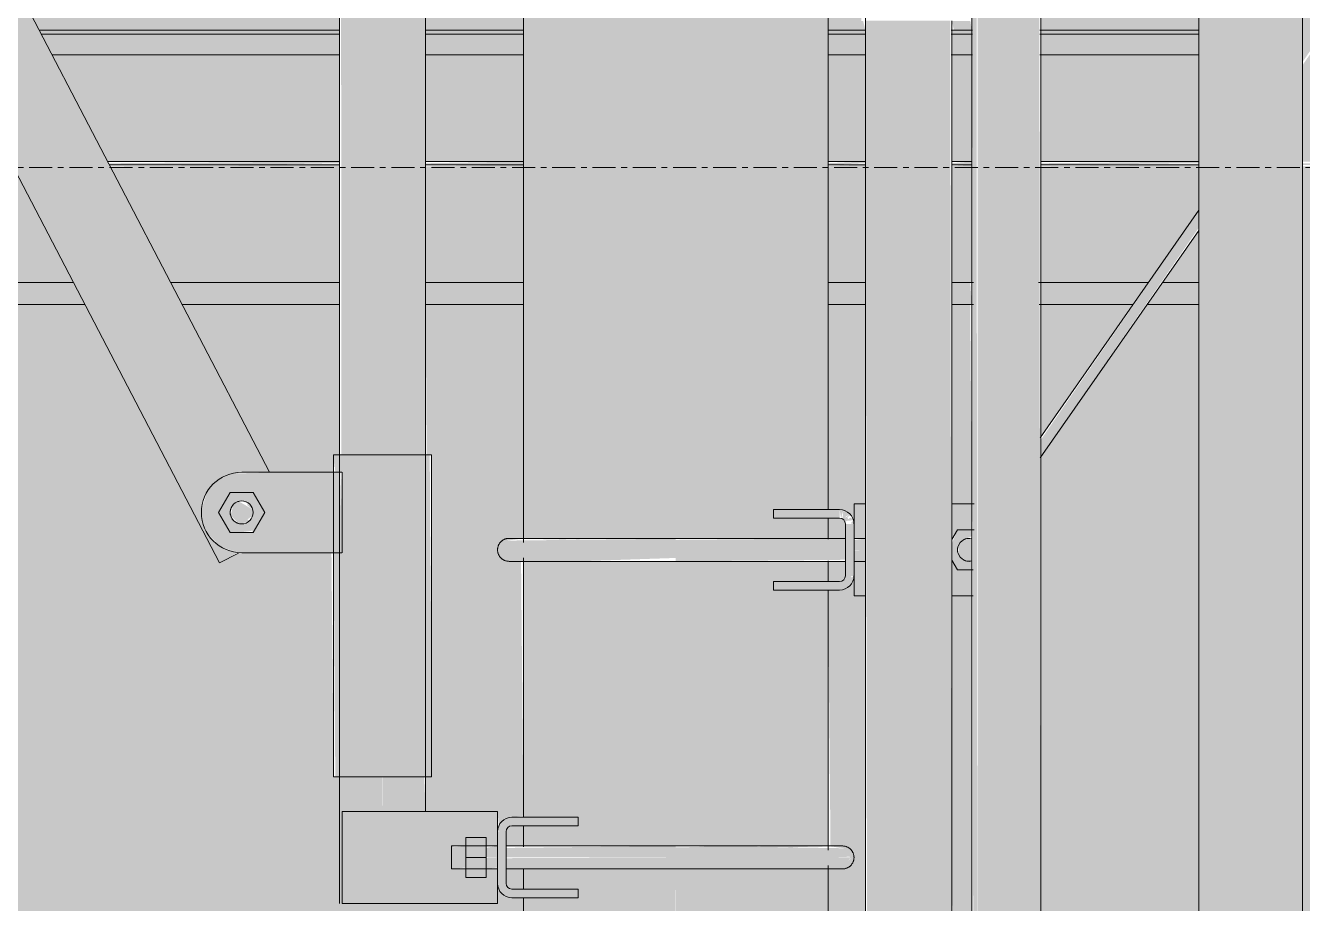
# Model space of a CAD drawing. Header units: inches. Extents: x -26493 to -10162, y -132 to 713.
# Drawn here: x -25833.15 to -25805.39, y 128 to 147.08 of the extents above; entities that cross this region are included whole.
import ezdxf

# ---------------------------------------------------------------- set-up
doc = ezdxf.new("R2010")
doc.units = ezdxf.units.IN
doc.header["$MEASUREMENT"] = 0
doc.linetypes.add('Grid Line 1_2_', pattern=[0.875, 0.5, -0.125, 0.125, -0.125])
for name, color, linetype, lineweight in [('A-DOOR', 31, 'Continuous', 13), ('A-FLOR-LEVL', 51, 'Continuous', 9), ('Q-SPCQ', 91, 'Continuous', 9), ('S-BEAM', 12, 'Continuous', 9)]:
    doc.layers.add(name, color=color, linetype=linetype, lineweight=lineweight)

# ---------------------------------------------------------------- blocks, each defined once
blk = doc.blocks.new('Girt_Z - 8_D-V19-Section 13')
at = {"layer": 'S-BEAM'}
h = blk.add_hatch(color=256, dxfattribs=at)
h.paths.add_polyline_path([(-25815.703, 146.898), (-25814.89, 146.898), (-25814.89, 146.982), (-25815.703, 146.982)], flags=0)
h.paths.add_polyline_path([(-25949.126, 146.898), (-25834.927, 146.898), (-25834.97, 146.982), (-25966.39, 146.982), (-25966.39, 146.898)], flags=0)
h.paths.add_polyline_path([(-25726.39, 146.898), (-25726.39, 146.982), (-25804.604, 146.982), (-25804.662, 146.898), (-25741.776, 146.898)], flags=0)
h.paths.add_polyline_path([(-25828.321, 146.898), (-25826.328, 146.898), (-25826.328, 146.982), (-25832.856, 146.982), (-25832.812, 146.898), (-25828.522, 146.898)], flags=0)
h.paths.add_polyline_path([(-25804.967, 146.898), (-25804.909, 146.982), (-25805.39, 146.982), (-25805.39, 146.898)], flags=0)
h.paths.add_polyline_path([(-25807.64, 146.898), (-25807.64, 146.982), (-25811.078, 146.982), (-25811.078, 146.898), (-25810.892, 146.898)], flags=0)
h.paths.add_polyline_path([(-25812.578, 146.898), (-25812.578, 146.982), (-25813.015, 146.982), (-25813.015, 146.898)], flags=0)
h.paths.add_polyline_path([(-25824.453, 146.898), (-25822.328, 146.898), (-25822.328, 146.982), (-25824.453, 146.982)], flags=0)
h = blk.add_hatch(color=256, dxfattribs=at)
h.paths.add_polyline_path([(-25726.39, 146.449), (-25726.39, 146.898), (-25804.662, 146.898), (-25804.976, 146.449), (-25741.776, 146.449)], flags=0)
h.paths.add_polyline_path([(-25966.39, 146.449), (-25834.693, 146.449), (-25834.927, 146.898), (-25966.39, 146.898)], flags=0)
h.paths.add_polyline_path([(-25828.321, 146.449), (-25826.328, 146.449), (-25826.328, 146.898), (-25832.812, 146.898), (-25832.578, 146.449), (-25828.522, 146.449)], flags=0)
h.paths.add_polyline_path([(-25824.453, 146.449), (-25822.328, 146.449), (-25822.328, 146.898), (-25824.453, 146.898), (-25824.453, 146.749)], flags=0)
h.paths.add_polyline_path([(-25805.39, 146.449), (-25805.281, 146.449), (-25804.967, 146.898), (-25805.39, 146.898), (-25805.39, 146.749)], flags=0)
h.paths.add_polyline_path([(-25807.64, 146.449), (-25807.64, 146.898), (-25811.078, 146.898), (-25811.078, 146.449), (-25810.892, 146.449)], flags=0)
h.paths.add_polyline_path([(-25815.703, 146.449), (-25814.89, 146.449), (-25814.89, 146.898), (-25815.703, 146.898), (-25815.703, 146.749)], flags=0)
h.paths.add_polyline_path([(-25813.015, 146.449), (-25812.578, 146.449), (-25812.578, 146.898), (-25813.015, 146.898), (-25813.015, 146.749)], flags=0)
h = blk.add_hatch(color=256, dxfattribs=at)
h.paths.add_polyline_path([(-25726.39, 144.129), (-25726.39, 146.449), (-25804.976, 146.449), (-25805.39, 145.856), (-25805.39, 144.129), (-25741.776, 144.129)], flags=0)
h.paths.add_polyline_path([(-25949.126, 144.129), (-25833.484, 144.129), (-25834.693, 146.449), (-25966.39, 146.449), (-25966.39, 144.129)], flags=0)
h.paths.add_polyline_path([(-25828.321, 144.129), (-25826.328, 144.129), (-25826.328, 146.449), (-25832.578, 146.449), (-25831.37, 144.129), (-25828.522, 144.129)], flags=0)
h.paths.add_polyline_path([(-25807.64, 144.129), (-25807.64, 146.449), (-25811.078, 146.449), (-25811.078, 144.129), (-25810.892, 144.129)], flags=0)
h.paths.add_polyline_path([(-25824.453, 144.129), (-25822.328, 144.129), (-25822.328, 146.449), (-25824.453, 146.449)], flags=0)
h.paths.add_polyline_path([(-25815.703, 144.129), (-25814.89, 144.129), (-25814.89, 146.449), (-25815.703, 146.449)], flags=0)
h.paths.add_polyline_path([(-25812.578, 144.129), (-25812.578, 146.449), (-25813.015, 146.449), (-25813.015, 144.129)], flags=0)
h.paths.add_polyline_path([(-25805.39, 146.292), (-25805.281, 146.449), (-25805.39, 146.449)], flags=0)
h = blk.add_hatch(color=256, dxfattribs=at)
h.paths.add_polyline_path([(-25833.445, 144.055), (-25833.484, 144.129), (-25966.39, 144.091), (-25966.39, 144.055), (-25845.451, 144.055)], flags=0)
h.paths.add_polyline_path([(-25815.703, 144.055), (-25814.89, 144.093), (-25814.89, 144.129), (-25815.703, 144.091), (-25815.703, 144.055)], flags=0)
h.paths.add_polyline_path([(-25726.39, 144.055), (-25726.39, 144.129), (-25805.39, 144.091), (-25805.39, 144.055), (-25741.776, 144.055)], flags=0)
h.paths.add_polyline_path([(-25812.578, 144.055), (-25812.578, 144.129), (-25813.015, 144.091), (-25813.015, 144.055)], flags=0)
h.paths.add_polyline_path([(-25811.078, 144.055), (-25807.64, 144.093), (-25807.64, 144.129), (-25811.078, 144.091), (-25811.078, 144.055)], flags=0)
h.paths.add_polyline_path([(-25822.328, 144.055), (-25822.328, 144.129), (-25824.453, 144.091), (-25824.453, 144.055)], flags=0)
h.paths.add_polyline_path([(-25828.321, 144.055), (-25826.328, 144.093), (-25826.328, 144.129), (-25831.35, 144.091), (-25831.331, 144.055), (-25828.522, 144.055)], flags=0)
h = blk.add_hatch(color=256, dxfattribs=at)
h.paths.add_polyline_path([(-25966.39, 143.867), (-25833.348, 143.867), (-25833.445, 144.055), (-25966.39, 144.029), (-25966.39, 143.96)], flags=0)
h.paths.add_polyline_path([(-25811.078, 143.867), (-25807.64, 143.867), (-25807.64, 144.055), (-25811.078, 144.026), (-25811.078, 143.956)], flags=0)
h.paths.add_polyline_path([(-25812.578, 143.867), (-25812.578, 144.055), (-25813.015, 144.026), (-25813.015, 143.867)], flags=0)
h.paths.add_polyline_path([(-25814.89, 143.867), (-25814.89, 144.055), (-25815.703, 144.026), (-25815.703, 143.867), (-25815.212, 143.867)], flags=0)
h.paths.add_polyline_path([(-25822.328, 143.867), (-25822.328, 144.055), (-25824.453, 144.026), (-25824.453, 143.867)], flags=0)
h.paths.add_polyline_path([(-25726.39, 143.867), (-25726.39, 144.055), (-25805.39, 144.026), (-25805.39, 143.867), (-25741.776, 143.867)], flags=0)
h.paths.add_polyline_path([(-25828.321, 143.867), (-25826.328, 143.867), (-25826.328, 144.055), (-25831.316, 144.026), (-25831.233, 143.867), (-25828.522, 143.867)], flags=0)
h = blk.add_hatch(color=256, dxfattribs=at)
h.paths.add_polyline_path([(-25812.578, 141.5), (-25812.578, 143.867), (-25813.015, 143.867), (-25813.015, 141.5), (-25812.589, 141.5)], flags=0)
h.paths.add_polyline_path([(-25949.126, 141.5), (-25832.114, 141.5), (-25833.348, 143.867), (-25966.39, 143.867), (-25966.39, 141.5)], flags=0)
h.paths.add_polyline_path([(-25726.39, 141.5), (-25726.39, 143.867), (-25805.39, 143.867), (-25805.39, 141.5), (-25741.776, 141.5)], flags=0)
h.paths.add_polyline_path([(-25828.321, 141.5), (-25826.328, 141.5), (-25826.328, 143.867), (-25831.233, 143.867), (-25830, 141.5), (-25828.522, 141.5)], flags=0)
h.paths.add_polyline_path([(-25824.453, 141.5), (-25822.328, 141.5), (-25822.328, 143.867), (-25824.453, 143.867), (-25824.453, 142.061)], flags=0)
h.paths.add_polyline_path([(-25807.64, 141.5), (-25807.64, 142.632), (-25808.43, 141.5)], flags=0)
h.paths.add_polyline_path([(-25808.735, 141.5), (-25807.64, 143.069), (-25807.64, 143.867), (-25811.078, 143.867), (-25811.078, 141.5), (-25810.892, 141.5)], flags=0)
h.paths.add_polyline_path([(-25815.703, 141.5), (-25814.89, 141.5), (-25814.89, 143.867), (-25815.703, 143.867), (-25815.703, 142.061)], flags=0)
h = blk.add_hatch(color=256, dxfattribs=at)
h.paths.add_polyline_path([(-25966.39, 141.018), (-25831.863, 141.018), (-25832.114, 141.5), (-25966.39, 141.5)], flags=0)
h.paths.add_polyline_path([(-25726.39, 141.018), (-25726.39, 141.5), (-25805.39, 141.5), (-25805.39, 141.018), (-25741.776, 141.018)], flags=0)
h.paths.add_polyline_path([(-25828.321, 141.018), (-25826.328, 141.018), (-25826.328, 141.5), (-25830, 141.5), (-25829.749, 141.018), (-25828.522, 141.018)], flags=0)
h.paths.add_polyline_path([(-25807.64, 141.018), (-25807.64, 141.5), (-25808.43, 141.5), (-25808.767, 141.018)], flags=0)
h.paths.add_polyline_path([(-25809.072, 141.018), (-25808.735, 141.5), (-25811.078, 141.5), (-25811.078, 141.018), (-25810.892, 141.018)], flags=0)
h.paths.add_polyline_path([(-25812.578, 141.018), (-25812.614, 141.5), (-25813.015, 141.5), (-25813.015, 141.018), (-25812.589, 141.018)], flags=0)
h.paths.add_polyline_path([(-25824.453, 141.018), (-25822.328, 141.018), (-25822.328, 141.5), (-25824.453, 141.5)], flags=0)
h.paths.add_polyline_path([(-25815.703, 141.018), (-25814.89, 141.018), (-25814.89, 141.5), (-25815.703, 141.5)], flags=0)
for p, q in [((-25826.322, 146.982), (-25832.859, 146.982)), ((-25826.322, 146.898), (-25832.815, 146.898)), ((-25822.328, 146.982), (-25824.453, 146.982)), ((-25822.328, 146.898), (-25824.453, 146.898)), ((-25814.89, 146.982), (-25815.703, 146.982)), ((-25814.89, 146.898), (-25815.703, 146.898)), ((-25812.561, 146.982), (-25813.025, 146.982)), ((-25812.561, 146.898), (-25813.025, 146.898)), ((-25807.64, 146.982), (-25811.101, 146.982)), ((-25807.64, 146.898), (-25811.101, 146.898)), ((-25826.322, 146.449), (-25832.581, 146.449)), ((-25822.328, 146.449), (-25824.453, 146.449)), ((-25814.89, 146.449), (-25815.703, 146.449)), ((-25812.561, 146.449), (-25813.026, 146.449)), ((-25807.64, 146.449), (-25811.101, 146.449)), ((-25826.322, 144.129), (-25831.372, 144.129)), ((-25822.328, 144.129), (-25824.453, 144.129)), ((-25814.89, 144.129), (-25815.703, 144.129)), ((-25812.578, 144.129), (-25813.015, 144.129)), ((-25807.64, 144.129), (-25811.078, 144.129)), ((-25826.322, 144.055), (-25831.333, 144.055)), ((-25822.328, 144.055), (-25824.453, 144.055)), ((-25814.89, 144.055), (-25815.703, 144.055)), ((-25812.578, 144.055), (-25813.015, 144.055)), ((-25807.64, 144.055), (-25811.078, 144.055)), ((-25966.39, 141.5), (-25832.114, 141.5)), ((-25830.002, 141.5), (-25826.323, 141.5)), ((-25824.453, 141.5), (-25822.328, 141.5)), ((-25815.703, 141.5), (-25814.89, 141.5)), ((-25813.015, 141.5), (-25812.541, 141.5)), ((-25811.126, 141.5), (-25808.729, 141.5)), ((-25808.436, 141.5), (-25807.64, 141.5)), ((-25831.863, 141.018), (-25966.39, 141.018)), ((-25826.323, 141.018), (-25829.75, 141.018)), ((-25822.328, 141.018), (-25824.453, 141.018)), ((-25814.89, 141.018), (-25815.703, 141.018)), ((-25812.541, 141.018), (-25813.015, 141.018)), ((-25809.066, 141.018), (-25811.114, 141.018)), ((-25807.64, 141.018), (-25808.772, 141.018))]:
    blk.add_line(p, q, dxfattribs=at)
blk = doc.blocks.new('opening - opening-618618-Section 13')
at = {"layer": 'A-DOOR'}
h = blk.add_hatch(color=256, dxfattribs=at)
h.paths.add_polyline_path([(-25834.39, 0), (-25834.39, 36), (-25726.39, 36), (-25726.39, 93.018), (-25966.39, 93.018), (-25966.39, 0), (-25949.126, 0)], flags=0)
h.paths.add_polyline_path([(-25822.578, 128.125), (-25822.65, 128.167), (-25822.609, 128.312), (-25822.58, 128.136)], flags=0)
h.paths.add_polyline_path([(-25810.892, 98.982), (-25726.39, 98.982), (-25726.39, 141.018), (-25805.39, 141.018), (-25805.39, 120.312), (-25780.838, 120.258), (-25780.64, 120), (-25780.882, 119.728), (-25781.186, 119.581), (-25782.876, 116.661), (-25784.007, 114.949), (-25785.123, 113.461), (-25785.324, 113.015), (-25785.434, 112.476), (-25786.133, 108.197), (-25786.351, 104.823), (-25786.369, 101.312), (-25794.204, 101.312), (-25794.223, 106.007), (-25794.505, 108.856), (-25795.264, 113.208), (-25795.765, 113.999), (-25796.949, 115.57), (-25798.47, 118.011), (-25799.408, 119.696), (-25799.649, 119.728), (-25799.89, 119.812), (-25800.14, 119.812), (-25800.14, 117.812), (-25801.519, 116.434), (-25801.475, 116.39), (-25803.596, 114.268), (-25803.64, 114.312), (-25805.39, 114.312), (-25805.39, 114), (-25807.89, 114), (-25807.89, 117.353), (-25810.828, 118.688), (-25810.828, 118.563), (-25811.078, 118.563), (-25811.114, 118.688), (-25812.578, 118.688), (-25812.578, 118.813), (-25815.14, 118.813), (-25815.182, 119.437), (-25815.328, 119.437), (-25815.332, 119.75), (-25815.703, 119.75), (-25815.703, 119.312), (-25815.453, 119.312), (-25815.453, 119.125), (-25815.703, 119.125), (-25815.703, 116), (-25822.328, 116), (-25822.379, 119.76), (-25822.678, 119.799), (-25822.831, 120), (-25822.678, 120.2), (-25822.328, 120.25), (-25822.328, 128.125), (-25822.578, 128.136), (-25822.578, 128.312), (-25822.328, 128.317), (-25822.328, 128.75), (-25822.703, 128.75), (-25822.703, 128.437), (-25822.89, 128.437), (-25822.89, 128), (-25826.328, 128), (-25826.328, 130.75), (-25826.453, 130.75), (-25826.501, 135.625), (-25828.522, 135.618), (-25828.945, 135.416), (-25831.863, 141.018), (-25966.39, 141.018), (-25966.39, 98.982), (-25845.451, 98.982)], flags=0)
h.paths.add_polyline_path([(-25815.182, 119.281), (-25815.212, 119.362), (-25815.151, 119.357)], flags=0)
h.paths.add_polyline_path([(-25815.232, 119.217), (-25815.296, 119.324), (-25815.212, 119.242)], flags=0)
h.paths.add_polyline_path([(-25815.372, 119.136), (-25815.328, 119.285), (-25815.232, 119.217), (-25815.328, 119.154)], flags=0)
h.paths.add_polyline_path([(-25815.453, 119.125), (-25815.39, 119.204), (-25815.39, 119.133)], flags=0)
h.paths.add_polyline_path([(-25815.151, 119.357), (-25815.212, 119.425), (-25815.14, 119.437)], flags=0)
h.paths.add_polyline_path([(-25815.328, 120.25), (-25815.328, 120.562), (-25815.328, 120.596), (-25815.265, 120.671), (-25815.296, 120.719), (-25815.389, 120.687), (-25815.421, 120.687), (-25815.453, 120.687), (-25815.703, 120.683), (-25815.703, 120.25), (-25815.332, 120.25)], flags=0)
h.paths.add_polyline_path([(-25807.89, 120.384), (-25807.89, 122), (-25807.64, 122), (-25807.64, 141.018), (-25808.767, 141.018), (-25811.078, 137.708), (-25811.078, 121.813), (-25810.828, 121.813), (-25810.828, 121.719), (-25810.759, 121.688)], flags=0)
h.paths.add_polyline_path([(-25815.14, 120.562), (-25815.14, 122.563), (-25815.012, 122.611), (-25814.953, 123.063), (-25814.89, 123.063), (-25814.89, 134.687), (-25815.14, 134.687), (-25815.151, 135.125), (-25815.328, 135.125), (-25815.332, 135.437), (-25815.703, 135.437), (-25815.703, 135), (-25815.453, 135), (-25815.453, 134.812), (-25815.703, 134.812), (-25815.651, 129.241), (-25815.352, 129.2), (-25815.212, 128.983), (-25815.383, 128.798), (-25815.703, 128.75), (-25815.703, 120.875), (-25815.296, 120.833), (-25815.182, 120.719), (-25815.151, 120.643)], flags=0)
h.paths.add_polyline_path([(-25812.89, 122.688), (-25812.887, 123.063), (-25812.578, 123.063), (-25812.578, 134.687), (-25813.015, 134.687), (-25812.987, 123.063), (-25812.926, 123.063), (-25812.902, 122.813)], flags=0)
h.paths.add_polyline_path([(-25822.659, 128.136), (-25822.799, 128.217), (-25822.642, 128.312), (-25822.656, 128.167)], flags=0)
h.paths.add_polyline_path([(-25822.799, 128.217), (-25822.799, 128.3), (-25822.734, 128.281)], flags=0)
h.paths.add_polyline_path([(-25822.848, 128.281), (-25822.848, 128.36), (-25822.799, 128.31)], flags=0)
h.paths.add_polyline_path([(-25822.88, 128.357), (-25822.848, 128.43), (-25822.811, 128.375), (-25822.848, 128.365)], flags=0)
h.paths.add_polyline_path([(-25822.328, 129.25), (-25822.328, 129.687), (-25822.578, 129.687), (-25822.578, 129.875), (-25822.328, 129.908), (-25822.379, 135.448), (-25822.678, 135.486), (-25822.831, 135.687), (-25822.678, 135.888), (-25822.328, 135.937), (-25822.328, 141.018), (-25824.453, 141.018), (-25824.43, 137.75), (-25824.328, 137.75), (-25824.364, 130.75), (-25824.453, 130.75), (-25824.453, 130), (-25822.89, 130), (-25822.848, 129.562), (-25822.703, 129.562), (-25822.698, 129.25)], flags=0)
h.paths.add_polyline_path([(-25822.89, 129.562), (-25822.848, 129.635), (-25822.799, 129.578), (-25822.88, 129.564)], flags=0)
h.paths.add_polyline_path([(-25822.799, 129.783), (-25822.656, 129.833), (-25822.703, 129.715), (-25822.734, 129.737)], flags=0)
h.paths.add_polyline_path([(-25822.848, 129.719), (-25822.799, 129.783), (-25822.734, 129.676), (-25822.799, 129.7)], flags=0)
h.paths.add_polyline_path([(-25822.686, 129.625), (-25822.88, 129.643), (-25822.799, 129.69), (-25822.698, 129.632)], flags=0)
h.paths.add_polyline_path([(-25822.61, 129.683), (-25822.64, 129.867), (-25822.58, 129.864), (-25822.609, 129.687)], flags=0)
h.paths.add_polyline_path([(-25815.182, 134.969), (-25815.212, 135.05), (-25815.157, 135.03)], flags=0)
h.paths.add_polyline_path([(-25815.232, 134.904), (-25815.296, 135.011), (-25815.212, 134.929)], flags=0)
h.paths.add_polyline_path([(-25815.372, 134.823), (-25815.328, 134.972), (-25815.232, 134.904), (-25815.328, 134.841)], flags=0)
h.paths.add_polyline_path([(-25815.453, 134.812), (-25815.39, 134.892), (-25815.39, 134.821)], flags=0)
h.paths.add_polyline_path([(-25815.151, 135.044), (-25815.212, 135.113), (-25815.14, 135.125)], flags=0)
h.paths.add_polyline_path([(-25815.332, 135.937), (-25815.328, 135.937), (-25815.328, 136.25), (-25815.328, 136.283), (-25815.265, 136.358), (-25815.296, 136.406), (-25815.389, 136.375), (-25815.421, 136.375), (-25815.453, 136.375), (-25815.703, 136.371), (-25815.703, 135.937)], flags=0)
h.paths.add_polyline_path([(-25815.14, 136.25), (-25815.14, 136.687), (-25814.89, 136.687), (-25814.89, 141.018), (-25815.703, 141.018), (-25815.703, 136.562), (-25815.296, 136.521), (-25815.182, 136.406), (-25815.151, 136.331)], flags=0)
h.paths.add_polyline_path([(-25812.691, 136.687), (-25812.578, 136.687), (-25812.614, 141.018), (-25813.015, 141.018), (-25813.015, 136.687), (-25812.713, 136.687)], flags=0)
h.paths.add_polyline_path([(-25826.458, 137.375), (-25826.453, 137.375), (-25826.417, 137.75), (-25826.328, 137.75), (-25826.328, 141.018), (-25829.749, 141.018), (-25827.851, 137.375), (-25826.475, 137.375)], flags=0)
h.paths.add_polyline_path([(-25811.078, 138.144), (-25809.072, 141.018), (-25811.078, 141.018)], flags=0)
h.paths.add_polyline_path([(-25815.703, 146.982), (-25814.89, 146.982), (-25814.942, 147.187), (-25814.979, 147.187), (-25815.02, 148.438), (-25815.14, 148.438), (-25815.14, 148.938), (-25815.015, 148.938), (-25814.975, 160.188), (-25814.89, 160.188), (-25814.89, 160.937), (-25815.015, 160.937), (-25815.015, 160.438), (-25815.14, 160.438), (-25815.14, 160.937), (-25815.703, 160.937), (-25815.703, 151.437)], flags=0)
h.paths.add_polyline_path([(-25822.328, 146.982), (-25822.328, 160.937), (-25824.453, 160.937), (-25824.453, 146.982)], flags=0)
h.paths.add_polyline_path([(-25826.328, 146.982), (-25826.328, 160.937), (-25840.125, 160.937), (-25832.856, 146.982), (-25828.172, 146.982)], flags=0)
h.paths.add_polyline_path([(-25845.451, 146.982), (-25834.97, 146.982), (-25842.24, 160.937), (-25966.39, 160.937), (-25966.39, 146.982), (-25880.009, 146.982)], flags=0)
h.paths.add_polyline_path([(-25812.578, 146.982), (-25812.611, 147.187), (-25813.015, 147.187), (-25812.964, 146.982), (-25812.586, 146.982)], flags=0)
h.paths.add_polyline_path([(-25810.892, 146.982), (-25807.64, 146.982), (-25807.64, 148), (-25807.89, 148), (-25807.89, 152.563), (-25808.14, 152.563), (-25808.19, 154.125), (-25808.353, 154.273), (-25808.515, 154.313), (-25811.078, 154.313), (-25811.078, 146.982)], flags=0)
h.paths.add_polyline_path([(-25813.015, 160.313), (-25813.016, 160.313), (-25813.015, 160.188)], flags=0)
h.paths.add_polyline_path([(-25805.39, 146.982), (-25804.909, 146.982), (-25795.168, 160.937), (-25813.015, 160.937), (-25812.969, 160.313), (-25812.765, 160.313), (-25812.707, 160.188), (-25811.078, 160.188), (-25811.078, 157.563), (-25810.89, 157.563), (-25810.892, 154.938), (-25810.892, 154.887), (-25810.892, 154.828), (-25810.835, 154.805), (-25810.796, 154.775), (-25810.75, 154.75), (-25810.703, 154.75), (-25809.078, 154.75), (-25809.078, 154.563), (-25808.328, 154.531), (-25808.073, 154.379), (-25807.912, 154.099), (-25807.89, 154.379), (-25807.89, 156), (-25805.39, 156), (-25805.39, 151.437)], flags=0)
h.paths.add_polyline_path([(-25804.604, 146.982), (-25726.39, 146.982), (-25726.39, 160.937), (-25794.863, 160.937), (-25802.253, 150.35)], flags=0)
h.paths.add_polyline_path([(-25810.703, 154.563), (-25810.892, 154.614), (-25811.027, 154.75), (-25811.078, 154.84), (-25811.027, 154.563), (-25810.796, 154.563)], flags=0)
h.paths.add_polyline_path([(-25760.64, 172.088), (-25726.39, 172.088), (-25726.39, 189.018), (-25775.262, 189.018), (-25787.079, 172.088), (-25760.664, 172.088)], flags=0)
h.paths.add_polyline_path([(-25787.384, 172.088), (-25775.567, 189.018), (-25815.703, 189.018), (-25815.703, 172.088), (-25810.892, 172.088)], flags=0)
h.paths.add_polyline_path([(-25949.126, 172.088), (-25848.049, 172.088), (-25856.868, 189.018), (-25966.39, 189.018), (-25966.39, 172.088), (-25957.765, 172.088)], flags=0)
h.paths.add_polyline_path([(-25822.328, 172.088), (-25822.328, 189.018), (-25824.453, 189.018), (-25824.453, 172.088), (-25823.212, 172.088)], flags=0)
h.paths.add_polyline_path([(-25826.328, 172.088), (-25826.328, 189.018), (-25854.754, 189.018), (-25845.935, 172.088), (-25828.172, 172.088)], flags=0)
blk = doc.blocks.new('Basketball_Backstop-Performance_Sports_Systems-3103-Ceiling_Hung - 27_-0_ to 27_-11 7_8_-V84-Section 13')
at = {"layer": 'Q-SPCQ'}
h = blk.add_hatch(color=256, dxfattribs=at)
h.paths.add_polyline_path([(-25828.938, 135.402), (-25828.531, 135.635), (-25828.843, 135.723), (-25829.029, 135.849), (-25829.202, 136.051), (-25829.21, 136.062), (-25829.318, 136.427), (-25829.302, 136.695), (-25829.298, 136.726), (-25829.21, 136.939), (-25829.055, 137.131), (-25828.855, 137.272), (-25828.464, 137.374), (-25828.161, 137.375), (-25827.851, 137.375), (-25906.14, 287.549), (-25906.17, 287.086), (-25906.258, 286.874), (-25906.413, 286.681), (-25906.772, 286.474), (-25906.942, 286.447), (-25907.214, 286.464), (-25907.345, 286.51), (-25907.591, 286.661), (-25907.667, 286.737), (-25907.839, 287.034), (-25907.877, 287.209), (-25907.89, 287.432), (-25908.083, 287.332), (-25828.968, 135.46)], flags=0)
h.paths.add_polyline_path([(-25828.453, 136.25), (-25828.276, 136.323), (-25828.328, 136.346), (-25828.444, 136.256)], flags=0)
h.paths.add_polyline_path([(-25828.211, 136.565), (-25828.328, 136.717), (-25828.328, 136.654), (-25828.214, 136.567)], flags=0)
h.paths.add_polyline_path([(-25907.015, 287.063), (-25907.089, 287.108), (-25907.08, 287.071)], flags=0)
h.paths.add_polyline_path([(-25906.951, 287.071), (-25906.799, 287.188), (-25906.875, 287.147), (-25906.942, 287.079)], flags=0)
h.paths.add_polyline_path([(-25907.08, 287.554), (-25907.232, 287.438), (-25907.192, 287.408), (-25907.088, 287.543)], flags=0)
h.paths.add_polyline_path([(-25906.765, 287.313), (-25906.838, 287.489), (-25906.875, 287.455), (-25906.772, 287.321)], flags=0)
h = blk.add_hatch(color=256, dxfattribs=at)
h.paths.add_polyline_path([(-25819.873, 116), (-25819.015, 116), (-25819.035, 119.759), (-25822.328, 119.75), (-25822.328, 116), (-25820.671, 116)], flags=0)
h.paths.add_polyline_path([(-25821.486, 120.222), (-25820.651, 120.245), (-25819.015, 120.25), (-25819.015, 128.75), (-25822.328, 128.75), (-25822.319, 128.312), (-25821.207, 128.312), (-25821.207, 128.125), (-25822.328, 128.125), (-25822.325, 120.241), (-25821.506, 120.223)], flags=0)
h.paths.add_polyline_path([(-25821.64, 129.25), (-25819.015, 129.25), (-25819.015, 135.446), (-25822.328, 135.438), (-25822.318, 129.875), (-25821.207, 129.875), (-25821.207, 129.687), (-25822.328, 129.687), (-25822.319, 129.25), (-25821.842, 129.25)], flags=0)
h.paths.add_polyline_path([(-25821.486, 135.91), (-25820.575, 135.932), (-25819.015, 135.937), (-25819.015, 152.543), (-25819.801, 152.543), (-25820.11, 161.759), (-25821.886, 161.75), (-25822.328, 161.75), (-25822.314, 135.928), (-25821.506, 135.911)], flags=0)
h.paths.add_polyline_path([(-25821.486, 162.222), (-25820.448, 162.244), (-25820.078, 162.248), (-25821.884, 224.125), (-25822.328, 224.125), (-25822.296, 162.241), (-25821.506, 162.223)], flags=0)
h.paths.add_polyline_path([(-25819.015, 187.186), (-25819.015, 224.75), (-25820.088, 224.75), (-25819.065, 188.94)], flags=0)
h.paths.add_polyline_path([(-25821.851, 224.312), (-25821.884, 224.75), (-25822.328, 224.75), (-25822.328, 224.312), (-25821.884, 224.312)], flags=0)
h.paths.add_polyline_path([(-25819.582, 225.25), (-25819.015, 225.25), (-25819.015, 281.375), (-25821.149, 281.375), (-25821.149, 280.937), (-25821.579, 280.918), (-25821.636, 279.687), (-25821.657, 279.687), (-25820.102, 225.25), (-25819.873, 225.25)], flags=0)
h.paths.add_polyline_path([(-25821.877, 225.25), (-25821.89, 225.687), (-25822.328, 225.687), (-25822.328, 225.25), (-25821.884, 225.25)], flags=0)
h.paths.add_polyline_path([(-25822.328, 225.875), (-25821.895, 225.875), (-25822.328, 241.022), (-25822.328, 226.442)], flags=0)
h = blk.add_hatch(color=256, dxfattribs=at)
h.paths.add_polyline_path([(-25818.158, 116), (-25815.703, 116), (-25815.703, 119.125), (-25816.823, 119.125), (-25816.823, 119.312), (-25815.703, 119.312), (-25815.703, 119.75), (-25819.015, 119.75), (-25819.015, 116)], flags=0)
h.paths.add_polyline_path([(-25816.659, 120.25), (-25815.703, 120.25), (-25815.703, 120.687), (-25816.823, 120.687), (-25816.823, 120.875), (-25815.703, 120.875), (-25815.703, 128.759), (-25818.158, 128.768), (-25819.015, 128.75), (-25818.993, 120.25), (-25816.673, 120.25)], flags=0)
h.paths.add_polyline_path([(-25816.545, 129.222), (-25815.703, 129.241), (-25815.703, 134.812), (-25816.823, 134.812), (-25816.823, 135), (-25815.703, 135), (-25815.703, 135.437), (-25819.015, 135.437), (-25819.015, 129.241), (-25816.631, 129.228)], flags=0)
h.paths.add_polyline_path([(-25817.276, 135.937), (-25815.703, 135.937), (-25815.703, 136.375), (-25816.823, 136.375), (-25816.823, 136.562), (-25815.703, 136.562), (-25815.703, 161.125), (-25816.823, 161.125), (-25816.823, 161.312), (-25815.703, 161.312), (-25815.703, 161.75), (-25818.289, 161.75), (-25818.282, 160.813), (-25818.307, 152.543), (-25819.015, 152.543), (-25819.015, 135.937), (-25817.359, 135.937)], flags=0)
h.paths.add_polyline_path([(-25816.52, 162.25), (-25815.703, 162.25), (-25815.703, 162.687), (-25816.823, 162.687), (-25816.823, 162.875), (-25815.703, 162.875), (-25815.741, 224.758), (-25818.158, 224.768), (-25819.015, 224.75), (-25819.015, 187.186), (-25818.282, 162.25), (-25816.526, 162.25)], flags=0)
h.paths.add_polyline_path([(-25816.545, 225.222), (-25815.703, 225.241), (-25815.703, 281.375), (-25819.015, 281.375), (-25819.015, 225.241), (-25816.673, 225.231)], flags=0)
h = blk.add_hatch(color=256, dxfattribs=at)
h.paths.add_polyline_path([(-25826.31, 128), (-25826.265, 128), (-25826.265, 130), (-25825.39, 130), (-25825.397, 130.75), (-25826.328, 130.75), (-25826.328, 128)], flags=0)
h.paths.add_polyline_path([(-25825.39, 137.75), (-25825.39, 224), (-25826.265, 224), (-25826.296, 226), (-25826.328, 226), (-25826.286, 137.75), (-25825.414, 137.75)], flags=0)
h = blk.add_hatch(color=256, dxfattribs=at)
h.paths.add_polyline_path([(-25825.39, 130), (-25824.453, 130), (-25824.485, 130.75), (-25825.39, 130.75)], flags=0)
h.paths.add_polyline_path([(-25825.39, 137.75), (-25824.453, 137.75), (-25824.487, 224), (-25825.39, 224), (-25825.39, 142.061)], flags=0)
h = blk.add_hatch(color=256, dxfattribs=at)
h.paths.add_polyline_path([(-25811.078, 137.708), (-25807.64, 142.696), (-25807.64, 143.069), (-25811.078, 138.079), (-25811.078, 137.715)], flags=0)
h.paths.add_polyline_path([(-25805.39, 145.856), (-25761.636, 208.604), (-25761.835, 208.689), (-25805.39, 146.222), (-25805.39, 145.862)], flags=0)
h.paths.add_polyline_path([(-25760.66, 209.936), (-25760.705, 209.967), (-25760.664, 209.936)], flags=0)
h.paths.add_polyline_path([(-25760.808, 209.999), (-25760.844, 210.045), (-25760.809, 210)], flags=0)
h = blk.add_hatch(color=256, dxfattribs=at)
h.paths.add_polyline_path([(-25813.953, 123.063), (-25813.953, 147.188), (-25814.89, 147.188), (-25814.85, 123.063), (-25813.975, 123.063)], flags=0)
h.paths.add_polyline_path([(-25814.858, 164.313), (-25814.89, 164.313), (-25814.868, 163.157)], flags=0)
h.paths.add_polyline_path([(-25814.173, 160.188), (-25813.953, 160.188), (-25813.953, 164.313), (-25814.858, 164.313), (-25814.858, 160.188), (-25814.195, 160.188)], flags=0)
h = blk.add_hatch(color=256, dxfattribs=at)
h.paths.add_polyline_path([(-25813.93, 123.063), (-25813.015, 123.063), (-25813.047, 147.188), (-25813.953, 147.188), (-25813.953, 123.063)], flags=0)
h.paths.add_polyline_path([(-25813.732, 160.188), (-25813.015, 160.188), (-25813.047, 164.313), (-25813.953, 164.313), (-25813.953, 160.188)], flags=0)
for points in [[(-25812.485, 118.688), (-25812.453, 118.688), (-25812.485, 160.188), (-25812.578, 160.188), (-25812.541, 118.688), (-25812.515, 118.688)], [(-25811.203, 118.688), (-25811.203, 154.313), (-25812.39, 154.313), (-25812.39, 154.563), (-25811.203, 154.563), (-25811.203, 160.188), (-25812.453, 160.188), (-25812.453, 118.688)], [(-25805.39, 114), (-25805.39, 156), (-25807.64, 156), (-25807.64, 114)], [(-25825.39, 130.75), (-25825.39, 137.75), (-25826.453, 137.75), (-25826.417, 137.375), (-25826.28, 137.374), (-25826.31, 135.625), (-25826.453, 135.625), (-25826.417, 130.75), (-25825.665, 130.75)], [(-25825.115, 130.75), (-25824.328, 130.75), (-25824.364, 137.75), (-25825.39, 137.75), (-25825.39, 130.75)], [(-25827.581, 135.625), (-25827.453, 135.625), (-25827.453, 137.375), (-25827.581, 137.374)], [(-25826.512, 135.625), (-25826.512, 137.375), (-25827.453, 137.374), (-25827.453, 135.625)], [(-25826.512, 135.625), (-25826.28, 135.625), (-25826.309, 137.375), (-25826.512, 137.374)], [(-25828.453, 136.25), (-25828.211, 136.435), (-25828.211, 136.565), (-25828.517, 136.741), (-25828.63, 136.677), (-25828.694, 136.435), (-25828.517, 136.259)], [(-25816.744, 136.375), (-25816.39, 136.375), (-25816.39, 136.562), (-25816.823, 136.562), (-25816.823, 136.375)], [(-25812.893, 135.25), (-25812.578, 135.25), (-25812.578, 135.446), (-25812.765, 135.471), (-25812.882, 135.623), (-25812.857, 135.812), (-25812.705, 135.929), (-25812.578, 135.984), (-25812.578, 136.125), (-25812.893, 136.125), (-25813.015, 135.812), (-25813.006, 135.446)], [(-25821.939, 135.687), (-25819.015, 135.687), (-25819.015, 135.929), (-25822.678, 135.888), (-25822.831, 135.687), (-25822.371, 135.687)], [(-25812.578, 135.446), (-25812.578, 135.929), (-25812.705, 135.929), (-25812.857, 135.812), (-25812.857, 135.562), (-25812.705, 135.446)], [(-25822.647, 135.438), (-25821.123, 135.439), (-25819.015, 135.511), (-25819.015, 135.687), (-25822.831, 135.687), (-25822.678, 135.486), (-25822.601, 135.454)], [(-25816.744, 134.812), (-25816.39, 134.812), (-25816.39, 135), (-25816.823, 135), (-25816.823, 134.812)], [(-25822.89, 128), (-25822.89, 128.75), (-25823.14, 128.75), (-25823.14, 128.562), (-25823.578, 128.562), (-25823.578, 128.75), (-25823.89, 128.783), (-25823.852, 129.25), (-25823.578, 129.25), (-25823.578, 129.437), (-25823.14, 129.437), (-25823.14, 129.25), (-25822.89, 129.25), (-25822.89, 130), (-25826.265, 130), (-25826.265, 128), (-25823.852, 128)], [(-25821.39, 129.687), (-25821.207, 129.687), (-25821.207, 129.875), (-25821.64, 129.875), (-25821.64, 129.687), (-25821.511, 129.687)], [(-25823.578, 129), (-25823.14, 129), (-25823.14, 129.437), (-25823.578, 129.437)], [(-25815.634, 129), (-25815.212, 129.017), (-25815.352, 129.2), (-25817.92, 129.242), (-25819.015, 129.217), (-25819.015, 129), (-25815.659, 129)], [(-25823.14, 128.562), (-25823.14, 129), (-25823.578, 129), (-25823.578, 128.562)], [(-25815.383, 128.75), (-25815.353, 128.798), (-25815.212, 129), (-25819.015, 129), (-25819.015, 128.759), (-25815.626, 128.759), (-25815.429, 128.752)], [(-25821.39, 128.125), (-25821.207, 128.125), (-25821.207, 128.312), (-25821.64, 128.312), (-25821.64, 128.125), (-25821.511, 128.125)]]:
    blk.add_hatch(color=256, dxfattribs=at).paths.add_polyline_path(points, flags=0)
h = blk.add_hatch(color=256, dxfattribs=at)
h.paths.add_polyline_path([(-25811.17, 118.688), (-25811.078, 118.688), (-25811.118, 154.313), (-25811.203, 154.313), (-25811.203, 118.688)], flags=0)
h.paths.add_polyline_path([(-25811.175, 154.563), (-25811.078, 154.563), (-25811.114, 160.188), (-25811.203, 160.188), (-25811.203, 154.563)], flags=0)
h = blk.add_hatch(color=256, dxfattribs=at)
h.paths.add_polyline_path([(-25827.581, 135.625), (-25827.581, 137.375), (-25828.679, 137.345), (-25828.958, 137.206), (-25829.071, 137.119), (-25829.21, 136.937), (-25829.316, 136.588), (-25829.328, 136.5), (-25829.298, 136.274), (-25829.21, 136.062), (-25828.958, 135.794), (-25828.89, 135.742), (-25828.517, 135.634), (-25828.172, 135.625), (-25827.948, 135.625)], flags=0)
h.paths.add_polyline_path([(-25828.65, 136.062), (-25828.705, 136.062), (-25828.93, 136.548), (-25828.65, 136.937), (-25828.172, 136.888), (-25827.948, 136.5), (-25828.236, 136.062), (-25828.63, 136.062)], flags=0)
h = blk.add_hatch(color=256, dxfattribs=at)
h.paths.add_polyline_path([(-25828.517, 136.062), (-25828.172, 136.112), (-25827.948, 136.5), (-25828.211, 136.937), (-25828.705, 136.937), (-25828.958, 136.5), (-25828.705, 136.062)], flags=0)
h.paths.add_polyline_path([(-25828.453, 136.25), (-25828.63, 136.323), (-25828.703, 136.5), (-25828.63, 136.677), (-25828.453, 136.75), (-25828.276, 136.677), (-25828.203, 136.5), (-25828.276, 136.323), (-25828.388, 136.259)], flags=0)
h = blk.add_hatch(color=256, dxfattribs=at)
h.paths.add_polyline_path([(-25815.14, 134.687), (-25814.89, 134.687), (-25814.89, 135.437), (-25815.14, 135.437), (-25815.14, 135.03)], flags=0)
h.paths.add_polyline_path([(-25813.015, 134.687), (-25812.578, 134.687), (-25812.578, 135.25), (-25812.893, 135.25), (-25813.015, 135.437), (-25813.015, 135.03)], flags=0)
h.paths.add_polyline_path([(-25813.015, 135.913), (-25812.857, 136.125), (-25812.578, 136.125), (-25812.578, 136.687), (-25813.015, 136.687), (-25813.015, 135.937)], flags=0)
h.paths.add_polyline_path([(-25815.14, 135.937), (-25814.89, 135.937), (-25814.89, 136.687), (-25815.14, 136.687), (-25815.14, 136.125)], flags=0)
h = blk.add_hatch(color=256, dxfattribs=at)
h.paths.add_polyline_path([(-25815.453, 134.812), (-25815.372, 134.823), (-25815.42, 135.004)], flags=0)
h.paths.add_polyline_path([(-25815.453, 134.812), (-25815.453, 135), (-25816.39, 135), (-25816.39, 134.812)], flags=0)
h.paths.add_polyline_path([(-25815.151, 135.044), (-25815.14, 135.125), (-25815.212, 135.061)], flags=0)
h.paths.add_polyline_path([(-25815.182, 134.969), (-25815.151, 135.044), (-25815.344, 135.062), (-25815.212, 134.986)], flags=0)
h.paths.add_polyline_path([(-25815.232, 134.904), (-25815.212, 134.98), (-25815.364, 135.037)], flags=0)
h.paths.add_polyline_path([(-25815.372, 134.823), (-25815.232, 134.904), (-25815.39, 135.017)], flags=0)
h.paths.add_polyline_path([(-25815.14, 136.25), (-25815.151, 136.331), (-25815.212, 136.262)], flags=0)
h.paths.add_polyline_path([(-25815.328, 135.125), (-25815.14, 135.125), (-25815.14, 136.25), (-25815.328, 136.25)], flags=0)
h.paths.add_polyline_path([(-25815.344, 136.312), (-25815.151, 136.331), (-25815.212, 136.389)], flags=0)
h.paths.add_polyline_path([(-25815.364, 136.338), (-25815.212, 136.446), (-25815.232, 136.471)], flags=0)
h.paths.add_polyline_path([(-25815.372, 136.552), (-25815.453, 136.562), (-25815.42, 136.371)], flags=0)
h.paths.add_polyline_path([(-25815.39, 136.358), (-25815.232, 136.471), (-25815.372, 136.552)], flags=0)
h.paths.add_polyline_path([(-25815.453, 136.375), (-25815.453, 136.562), (-25816.39, 136.562), (-25816.39, 136.375)], flags=0)
h = blk.add_hatch(color=256, dxfattribs=at)
h.paths.add_polyline_path([(-25814.89, 135.687), (-25814.89, 135.937), (-25815.14, 135.896), (-25815.14, 135.687)], flags=0)
h.paths.add_polyline_path([(-25815.328, 135.687), (-25815.328, 135.937), (-25819.015, 135.904), (-25819.015, 135.687)], flags=0)
h = blk.add_hatch(color=256, dxfattribs=at)
h.paths.add_polyline_path([(-25819.015, 135.437), (-25815.328, 135.471), (-25815.328, 135.687), (-25819.015, 135.687), (-25819.015, 135.446)], flags=0)
h.paths.add_polyline_path([(-25814.89, 135.437), (-25814.89, 135.687), (-25815.14, 135.674), (-25815.14, 135.437)], flags=0)
h = blk.add_hatch(color=256, dxfattribs=at)
h.paths.add_polyline_path([(-25822.578, 128.125), (-25822.61, 128.317), (-25822.659, 128.136)], flags=0)
h.paths.add_polyline_path([(-25821.64, 128.125), (-25821.64, 128.312), (-25822.578, 128.312), (-25822.578, 128.125)], flags=0)
h.paths.add_polyline_path([(-25822.88, 128.357), (-25822.698, 128.405), (-25822.89, 128.437)], flags=0)
h.paths.add_polyline_path([(-25822.848, 128.281), (-25822.686, 128.375), (-25822.88, 128.357)], flags=0)
h.paths.add_polyline_path([(-25822.799, 128.217), (-25822.666, 128.349), (-25822.848, 128.281)], flags=0)
h.paths.add_polyline_path([(-25822.659, 128.136), (-25822.64, 128.329), (-25822.799, 128.217), (-25822.734, 128.167)], flags=0)
h.paths.add_polyline_path([(-25822.89, 129.562), (-25822.698, 129.595), (-25822.88, 129.643)], flags=0)
h.paths.add_polyline_path([(-25822.89, 128.437), (-25822.703, 128.437), (-25822.703, 129.562), (-25822.89, 129.562)], flags=0)
h.paths.add_polyline_path([(-25822.686, 129.625), (-25822.848, 129.719), (-25822.88, 129.643)], flags=0)
h.paths.add_polyline_path([(-25822.666, 129.651), (-25822.799, 129.783), (-25822.848, 129.719)], flags=0)
h.paths.add_polyline_path([(-25822.659, 129.864), (-25822.61, 129.683), (-25822.578, 129.875)], flags=0)
h.paths.add_polyline_path([(-25822.64, 129.671), (-25822.659, 129.864), (-25822.799, 129.783)], flags=0)
h.paths.add_polyline_path([(-25821.64, 129.687), (-25821.64, 129.875), (-25822.578, 129.875), (-25822.578, 129.687)], flags=0)
h = blk.add_hatch(color=256, dxfattribs=at)
h.paths.add_polyline_path([(-25823.89, 129), (-25823.578, 129), (-25823.578, 129.25), (-25823.89, 129.217), (-25823.89, 129.065)], flags=0)
h.paths.add_polyline_path([(-25822.703, 129), (-25819.015, 129), (-25819.015, 129.25), (-25822.703, 129.207), (-25822.703, 129.049)], flags=0)
h.paths.add_polyline_path([(-25822.89, 129), (-25822.89, 129.25), (-25823.14, 129.21), (-25823.14, 129)], flags=0)
h = blk.add_hatch(color=256, dxfattribs=at)
h.paths.add_polyline_path([(-25819.015, 128.75), (-25819.015, 129), (-25822.703, 128.984), (-25822.703, 128.75), (-25819.532, 128.75)], flags=0)
h.paths.add_polyline_path([(-25823.852, 128.75), (-25823.578, 128.783), (-25823.578, 129), (-25823.89, 129), (-25823.89, 128.75)], flags=0)
h.paths.add_polyline_path([(-25823.14, 128.75), (-25822.89, 128.783), (-25822.89, 129), (-25823.14, 128.99), (-25823.14, 128.757)], flags=0)
for p, q in [((-25827.851, 137.375), (-25906.14, 287.662)), ((-25908.083, 287.332), (-25828.938, 135.402)), ((-25826.328, 226), (-25826.328, 128)), ((-25824.453, 130), (-25824.453, 224)), ((-25814.89, 164.313), (-25814.89, 118.813)), ((-25822.328, 161.828), (-25822.328, 135.849)), ((-25815.703, 136.562), (-25815.703, 161.125)), ((-25812.578, 160.188), (-25812.578, 123.063)), ((-25807.64, 114), (-25807.64, 156)), ((-25805.39, 156), (-25805.39, 114)), ((-25811.078, 118.688), (-25811.078, 154.313)), ((-25813.015, 118.813), (-25813.015, 147.188)), ((-25807.64, 143.069), (-25811.094, 138.12)), ((-25811.094, 137.684), (-25807.64, 142.632)), ((-25826.453, 137.75), (-25826.453, 130.75)), ((-25826.453, 137.75), (-25825.39, 137.75)), ((-25825.39, 137.75), (-25824.328, 137.75)), ((-25824.328, 130.75), (-25824.328, 137.75)), ((-25828.453, 137.375), (-25827.581, 137.375)), ((-25827.581, 137.375), (-25827.453, 137.375)), ((-25827.453, 137.375), (-25826.512, 137.375)), ((-25826.512, 137.375), (-25826.276, 137.375)), ((-25826.265, 135.625), (-25826.265, 137.375)), ((-25828.705, 136.937), (-25828.958, 136.5)), ((-25828.2, 136.937), (-25828.705, 136.937)), ((-25827.948, 136.5), (-25828.2, 136.937)), ((-25815.14, 136.25), (-25815.14, 136.687)), ((-25815.14, 136.687), (-25814.89, 136.687)), ((-25813.015, 136.687), (-25812.53, 136.687)), ((-25828.958, 136.5), (-25828.705, 136.062)), ((-25828.2, 136.062), (-25827.948, 136.5)), ((-25816.89, 136.562), (-25816.89, 136.375)), ((-25816.816, 136.562), (-25816.89, 136.562)), ((-25816.89, 136.562), (-25816.39, 136.562)), ((-25816.89, 136.562), (-25816.89, 136.375)), ((-25816.39, 136.375), (-25816.89, 136.375)), ((-25816.89, 136.375), (-25816.816, 136.375)), ((-25815.453, 136.562), (-25816.39, 136.562)), ((-25816.39, 136.375), (-25815.453, 136.375)), ((-25815.703, 135.921), (-25815.703, 136.375)), ((-25828.705, 136.062), (-25828.2, 136.062)), ((-25815.328, 136.25), (-25815.328, 135.125)), ((-25815.14, 135.125), (-25815.14, 136.25)), ((-25812.893, 136.125), (-25813.015, 135.913)), ((-25812.53, 136.125), (-25812.893, 136.125)), ((-25815.328, 135.937), (-25819.015, 135.937)), ((-25814.89, 135.937), (-25815.14, 135.937)), ((-25828.522, 135.618), (-25828.938, 135.402)), ((-25827.581, 135.625), (-25828.453, 135.625)), ((-25827.453, 135.625), (-25827.581, 135.625)), ((-25826.512, 135.625), (-25827.453, 135.625)), ((-25826.276, 135.625), (-25826.512, 135.625)), ((-25822.328, 135.515), (-25822.328, 129.875)), ((-25819.015, 135.437), (-25815.328, 135.437)), ((-25815.703, 135), (-25815.703, 135.446)), ((-25815.14, 135.437), (-25814.89, 135.437)), ((-25813.015, 135.462), (-25812.893, 135.25)), ((-25812.893, 135.25), (-25812.553, 135.25)), ((-25816.89, 135), (-25816.89, 134.812)), ((-25816.816, 135), (-25816.89, 135)), ((-25816.89, 135), (-25816.39, 135)), ((-25816.89, 135), (-25816.89, 134.812)), ((-25816.39, 135), (-25815.453, 135)), ((-25815.14, 134.687), (-25815.14, 135.125)), ((-25816.39, 134.812), (-25816.89, 134.812)), ((-25816.89, 134.812), (-25816.816, 134.812)), ((-25815.453, 134.812), (-25816.39, 134.812)), ((-25815.703, 129.161), (-25815.703, 134.812)), ((-25815.14, 134.687), (-25814.89, 134.687)), ((-25813.015, 134.687), (-25812.553, 134.687)), ((-25825.39, 130.75), (-25826.453, 130.75)), ((-25824.328, 130.75), (-25825.39, 130.75)), ((-25826.265, 128), (-25826.265, 130)), ((-25826.265, 130), (-25822.89, 130)), ((-25822.89, 130), (-25822.89, 129.562)), ((-25821.64, 129.875), (-25822.578, 129.875)), ((-25822.578, 129.687), (-25821.64, 129.687)), ((-25822.328, 129.687), (-25822.328, 129.233)), ((-25821.64, 129.875), (-25821.14, 129.875)), ((-25821.14, 129.687), (-25821.64, 129.687)), ((-25821.14, 129.875), (-25821.215, 129.875)), ((-25821.215, 129.687), (-25821.14, 129.687)), ((-25821.14, 129.687), (-25821.14, 129.875)), ((-25821.14, 129.687), (-25821.14, 129.875)), ((-25823.578, 129), (-25823.578, 129.437)), ((-25823.578, 129.437), (-25823.14, 129.437)), ((-25823.14, 129.437), (-25823.14, 129)), ((-25822.89, 129.562), (-25822.89, 128.437)), ((-25822.703, 128.437), (-25822.703, 129.562)), ((-25822.89, 129.25), (-25823.89, 129.25)), ((-25823.89, 129), (-25823.89, 129.25)), ((-25819.015, 129.25), (-25822.703, 129.25)), ((-25823.89, 128.75), (-25823.89, 129)), ((-25823.578, 128.562), (-25823.578, 129)), ((-25823.14, 129), (-25823.578, 129)), ((-25823.14, 129), (-25823.14, 128.562)), ((-25815.703, 120.875), (-25815.703, 128.828)), ((-25823.89, 128.75), (-25822.89, 128.75)), ((-25823.578, 128.562), (-25823.14, 128.562)), ((-25822.703, 128.75), (-25819.015, 128.75)), ((-25822.328, 128.759), (-25822.328, 128.312)), ((-25822.89, 128.437), (-25822.89, 128)), ((-25822.578, 128.312), (-25821.64, 128.312)), ((-25821.64, 128.312), (-25821.14, 128.312)), ((-25821.14, 128.312), (-25821.215, 128.312)), ((-25821.14, 128.125), (-25821.14, 128.312)), ((-25821.14, 128.125), (-25821.14, 128.312)), ((-25822.89, 128), (-25826.265, 128)), ((-25821.64, 128.125), (-25822.578, 128.125)), ((-25822.328, 128.125), (-25822.328, 120.161)), ((-25821.14, 128.125), (-25821.64, 128.125)), ((-25821.215, 128.125), (-25821.14, 128.125))]:
    blk.add_line(p, q, dxfattribs=at)
at = {"layer": 'Q-SPCQ', "flags": 128}
for points in [[(-25822.89, 135.687), (-25822.89, 135.697), (-25822.889, 135.707), (-25822.888, 135.717), (-25822.887, 135.727), (-25822.885, 135.737), (-25822.883, 135.747), (-25822.88, 135.757), (-25822.878, 135.766), (-25822.874, 135.776), (-25822.87, 135.785), (-25822.866, 135.794), (-25822.862, 135.803), (-25822.857, 135.812), (-25822.852, 135.82), (-25822.847, 135.829), (-25822.841, 135.837), (-25822.835, 135.845), (-25822.828, 135.852), (-25822.821, 135.86), (-25822.814, 135.867), (-25822.807, 135.874), (-25822.8, 135.88), (-25822.792, 135.886), (-25822.784, 135.892), (-25822.775, 135.898), (-25822.767, 135.903), (-25822.758, 135.908), (-25822.749, 135.913), (-25822.74, 135.917), (-25822.731, 135.921), (-25822.721, 135.924), (-25822.712, 135.927), (-25822.702, 135.93), (-25822.693, 135.932), (-25822.683, 135.934), (-25822.673, 135.935), (-25822.663, 135.936), (-25822.653, 135.937), (-25822.643, 135.937), (-25822.64, 135.937)], [(-25819.015, 135.937), (-25819.16, 135.937), (-25819.305, 135.937), (-25819.449, 135.937), (-25819.593, 135.937), (-25819.735, 135.937), (-25819.877, 135.937), (-25820.017, 135.937), (-25820.156, 135.937), (-25820.292, 135.937), (-25820.427, 135.937), (-25820.559, 135.937), (-25820.689, 135.937), (-25820.816, 135.937), (-25820.941, 135.937), (-25821.062, 135.937), (-25821.18, 135.937), (-25821.295, 135.937), (-25821.405, 135.937), (-25821.513, 135.937), (-25821.616, 135.937), (-25821.715, 135.937), (-25821.809, 135.937), (-25821.899, 135.937), (-25821.985, 135.937), (-25822.066, 135.937), (-25822.141, 135.937), (-25822.212, 135.937), (-25822.278, 135.937), (-25822.339, 135.937), (-25822.394, 135.937), (-25822.444, 135.937), (-25822.488, 135.937), (-25822.527, 135.937), (-25822.56, 135.937), (-25822.587, 135.937), (-25822.609, 135.937), (-25822.625, 135.937), (-25822.636, 135.937), (-25822.64, 135.937), (-25822.64, 135.937)], [(-25822.64, 135.937), (-25822.637, 135.937), (-25822.629, 135.937), (-25822.614, 135.937), (-25822.594, 135.937), (-25822.568, 135.937), (-25822.536, 135.937), (-25822.499, 135.937), (-25822.456, 135.937), (-25822.408, 135.937), (-25822.354, 135.937)], [(-25822.64, 135.437), (-25822.65, 135.438), (-25822.66, 135.438), (-25822.67, 135.439), (-25822.68, 135.441), (-25822.69, 135.442), (-25822.7, 135.445), (-25822.709, 135.447), (-25822.719, 135.45), (-25822.728, 135.454), (-25822.738, 135.457), (-25822.747, 135.461), (-25822.756, 135.466), (-25822.764, 135.471), (-25822.773, 135.476), (-25822.781, 135.481), (-25822.79, 135.487), (-25822.797, 135.493), (-25822.805, 135.5), (-25822.812, 135.506), (-25822.82, 135.513), (-25822.826, 135.521), (-25822.833, 135.528), (-25822.839, 135.536), (-25822.845, 135.544), (-25822.851, 135.552), (-25822.856, 135.561), (-25822.861, 135.57), (-25822.865, 135.579), (-25822.869, 135.588), (-25822.873, 135.597), (-25822.877, 135.606), (-25822.88, 135.616), (-25822.882, 135.625), (-25822.885, 135.635), (-25822.887, 135.645), (-25822.888, 135.655), (-25822.889, 135.665), (-25822.89, 135.675), (-25822.89, 135.685), (-25822.89, 135.687)], [(-25822.339, 135.437), (-25822.394, 135.437), (-25822.444, 135.437), (-25822.488, 135.437), (-25822.527, 135.437), (-25822.56, 135.437), (-25822.587, 135.437), (-25822.609, 135.437), (-25822.625, 135.437), (-25822.636, 135.437), (-25822.64, 135.437), (-25822.64, 135.437)], [(-25822.64, 135.437), (-25822.637, 135.437), (-25822.629, 135.437), (-25822.614, 135.437), (-25822.594, 135.437), (-25822.568, 135.437), (-25822.536, 135.437), (-25822.499, 135.437), (-25822.456, 135.437), (-25822.408, 135.437), (-25822.354, 135.437), (-25822.295, 135.437), (-25822.231, 135.437), (-25822.161, 135.437), (-25822.087, 135.437), (-25822.007, 135.437), (-25821.923, 135.437), (-25821.834, 135.437), (-25821.741, 135.437), (-25821.643, 135.437), (-25821.541, 135.437), (-25821.435, 135.437), (-25821.325, 135.437), (-25821.211, 135.437), (-25821.094, 135.437), (-25820.974, 135.437), (-25820.85, 135.437), (-25820.724, 135.437), (-25820.595, 135.437), (-25820.463, 135.437), (-25820.329, 135.437), (-25820.193, 135.437), (-25820.055, 135.437), (-25819.915, 135.437), (-25819.774, 135.437), (-25819.631, 135.437), (-25819.488, 135.437), (-25819.344, 135.437), (-25819.199, 135.437), (-25819.054, 135.437), (-25819.015, 135.437)], [(-25815.39, 129.25), (-25815.393, 129.25), (-25815.402, 129.25), (-25815.416, 129.25), (-25815.437, 129.25), (-25815.462, 129.25), (-25815.494, 129.25), (-25815.531, 129.25), (-25815.574, 129.25), (-25815.623, 129.25), (-25815.676, 129.25), (-25815.736, 129.25), (-25815.8, 129.25), (-25815.869, 129.25), (-25815.944, 129.25), (-25816.023, 129.25), (-25816.108, 129.25), (-25816.197, 129.25), (-25816.29, 129.25), (-25816.388, 129.25), (-25816.49, 129.25), (-25816.596, 129.25), (-25816.706, 129.25), (-25816.819, 129.25), (-25816.936, 129.25), (-25817.057, 129.25), (-25817.18, 129.25), (-25817.307, 129.25), (-25817.436, 129.25), (-25817.568, 129.25), (-25817.702, 129.25), (-25817.838, 129.25), (-25817.976, 129.25), (-25818.116, 129.25), (-25818.257, 129.25), (-25818.399, 129.25), (-25818.542, 129.25), (-25818.687, 129.25), (-25818.831, 129.25), (-25818.976, 129.25), (-25819.015, 129.25)], [(-25815.692, 129.25), (-25815.637, 129.25), (-25815.587, 129.25), (-25815.542, 129.25), (-25815.504, 129.25), (-25815.47, 129.25), (-25815.443, 129.25), (-25815.421, 129.25), (-25815.405, 129.25), (-25815.395, 129.25), (-25815.39, 129.25), (-25815.39, 129.25)], [(-25815.39, 129.25), (-25815.38, 129.25), (-25815.37, 129.249), (-25815.36, 129.248), (-25815.35, 129.247), (-25815.341, 129.245), (-25815.331, 129.243), (-25815.321, 129.24), (-25815.312, 129.237), (-25815.302, 129.234), (-25815.293, 129.23), (-25815.284, 129.226), (-25815.275, 129.222), (-25815.266, 129.217), (-25815.257, 129.212), (-25815.249, 129.206), (-25815.241, 129.201), (-25815.233, 129.194), (-25815.225, 129.188), (-25815.218, 129.181), (-25815.211, 129.174), (-25815.204, 129.167), (-25815.198, 129.159), (-25815.191, 129.151), (-25815.185, 129.143), (-25815.18, 129.135), (-25815.175, 129.127), (-25815.17, 129.118), (-25815.165, 129.109), (-25815.161, 129.1), (-25815.157, 129.091), (-25815.154, 129.081), (-25815.151, 129.072), (-25815.148, 129.062), (-25815.146, 129.052), (-25815.144, 129.042), (-25815.142, 129.033), (-25815.141, 129.023), (-25815.141, 129.013), (-25815.14, 129.003), (-25815.14, 129)], [(-25815.14, 129), (-25815.14, 128.99), (-25815.141, 128.98), (-25815.142, 128.97), (-25815.143, 128.96), (-25815.145, 128.95), (-25815.147, 128.941), (-25815.15, 128.931), (-25815.153, 128.921), (-25815.156, 128.912), (-25815.16, 128.903), (-25815.164, 128.894), (-25815.168, 128.885), (-25815.173, 128.876), (-25815.178, 128.867), (-25815.184, 128.859), (-25815.19, 128.851), (-25815.196, 128.843), (-25815.202, 128.835), (-25815.209, 128.828), (-25815.216, 128.821), (-25815.223, 128.814), (-25815.231, 128.807), (-25815.239, 128.801), (-25815.247, 128.795), (-25815.255, 128.79), (-25815.264, 128.784), (-25815.272, 128.78), (-25815.281, 128.775), (-25815.29, 128.771), (-25815.3, 128.767), (-25815.309, 128.764), (-25815.319, 128.76), (-25815.328, 128.758), (-25815.338, 128.756), (-25815.348, 128.754), (-25815.358, 128.752), (-25815.368, 128.751), (-25815.378, 128.75), (-25815.388, 128.75), (-25815.39, 128.75)], [(-25819.015, 128.75), (-25818.87, 128.75), (-25818.726, 128.75), (-25818.581, 128.75), (-25818.438, 128.75), (-25818.295, 128.75), (-25818.154, 128.75), (-25818.013, 128.75), (-25817.875, 128.75), (-25817.738, 128.75), (-25817.604, 128.75), (-25817.471, 128.75), (-25817.341, 128.75), (-25817.214, 128.75), (-25817.09, 128.75), (-25816.968, 128.75), (-25816.85, 128.75), (-25816.736, 128.75), (-25816.625, 128.75), (-25816.518, 128.75), (-25816.415, 128.75), (-25816.316, 128.75), (-25816.221, 128.75), (-25816.131, 128.75), (-25816.046, 128.75), (-25815.965, 128.75), (-25815.889, 128.75), (-25815.818, 128.75), (-25815.752, 128.75), (-25815.692, 128.75), (-25815.637, 128.75), (-25815.587, 128.75), (-25815.542, 128.75), (-25815.504, 128.75), (-25815.47, 128.75), (-25815.443, 128.75), (-25815.421, 128.75), (-25815.405, 128.75), (-25815.395, 128.75), (-25815.39, 128.75), (-25815.39, 128.75)], [(-25815.39, 128.75), (-25815.393, 128.75), (-25815.402, 128.75), (-25815.416, 128.75), (-25815.437, 128.75), (-25815.462, 128.75), (-25815.494, 128.75), (-25815.531, 128.75), (-25815.574, 128.75), (-25815.623, 128.75), (-25815.676, 128.75)]]:
    blk.add_lwpolyline(points, dxfattribs=at)
at = {"layer": 'Q-SPCQ'}
for centre, radius, start, end in [((-25828.453, 136.5), 0.875, 90, 270), ((-25828.453, 136.5), 0.25, 90, 270), ((-25828.453, 136.5), 0.25, 150, 255), ((-25828.453, 136.5), 0.25, 105, 120), ((-25828.453, 136.5), 0.25, 270, 90), ((-25828.453, 136.5), 0.25, 270, 90), ((-25815.453, 136.25), 0.312, 0, 90), ((-25815.453, 136.25), 0.125, 0, 90), ((-25812.64, 135.687), 0.25, 75, 180), ((-25812.64, 135.687), 0.25, 150, 180), ((-25812.64, 135.687), 0.25, 75, 120), ((-25812.64, 135.687), 0.25, 180, 285), ((-25812.64, 135.687), 0.25, 180, 210), ((-25812.64, 135.687), 0.25, 240, 285), ((-25815.453, 135.125), 0.312, 270, 0), ((-25815.453, 135.125), 0.125, 270, 0), ((-25822.578, 129.562), 0.312, 90, 180), ((-25822.578, 129.562), 0.125, 90, 180), ((-25822.578, 128.437), 0.312, 180, 270), ((-25822.578, 128.437), 0.125, 180, 270)]:
    blk.add_arc(centre, radius, start, end, dxfattribs=at)

msp = doc.modelspace()

# ---------------------------------------------------------------- linework, layer by layer
at = {"layer": 'A-FLOR-LEVL', "linetype": 'Grid Line 1_2_'}
msp.add_line((-26492.824, 144), (-21811.459, 144), dxfattribs=at)

# ---------------------------------------------------------------- block references
at = {"layer": 'A-DOOR'}
msp.add_blockref('opening - opening-618618-Section 13', (0, 0), dxfattribs=at)
at = {"layer": 'Q-SPCQ'}
msp.add_blockref('Basketball_Backstop-Performance_Sports_Systems-3103-Ceiling_Hung - 27_-0_ to 27_-11 7_8_-V84-Section 13', (0, 0), dxfattribs=at)
at = {"layer": 'S-BEAM'}
msp.add_blockref('Girt_Z - 8_D-V19-Section 13', (0, 0), dxfattribs=at)

doc.saveas('drawing.dxf')
